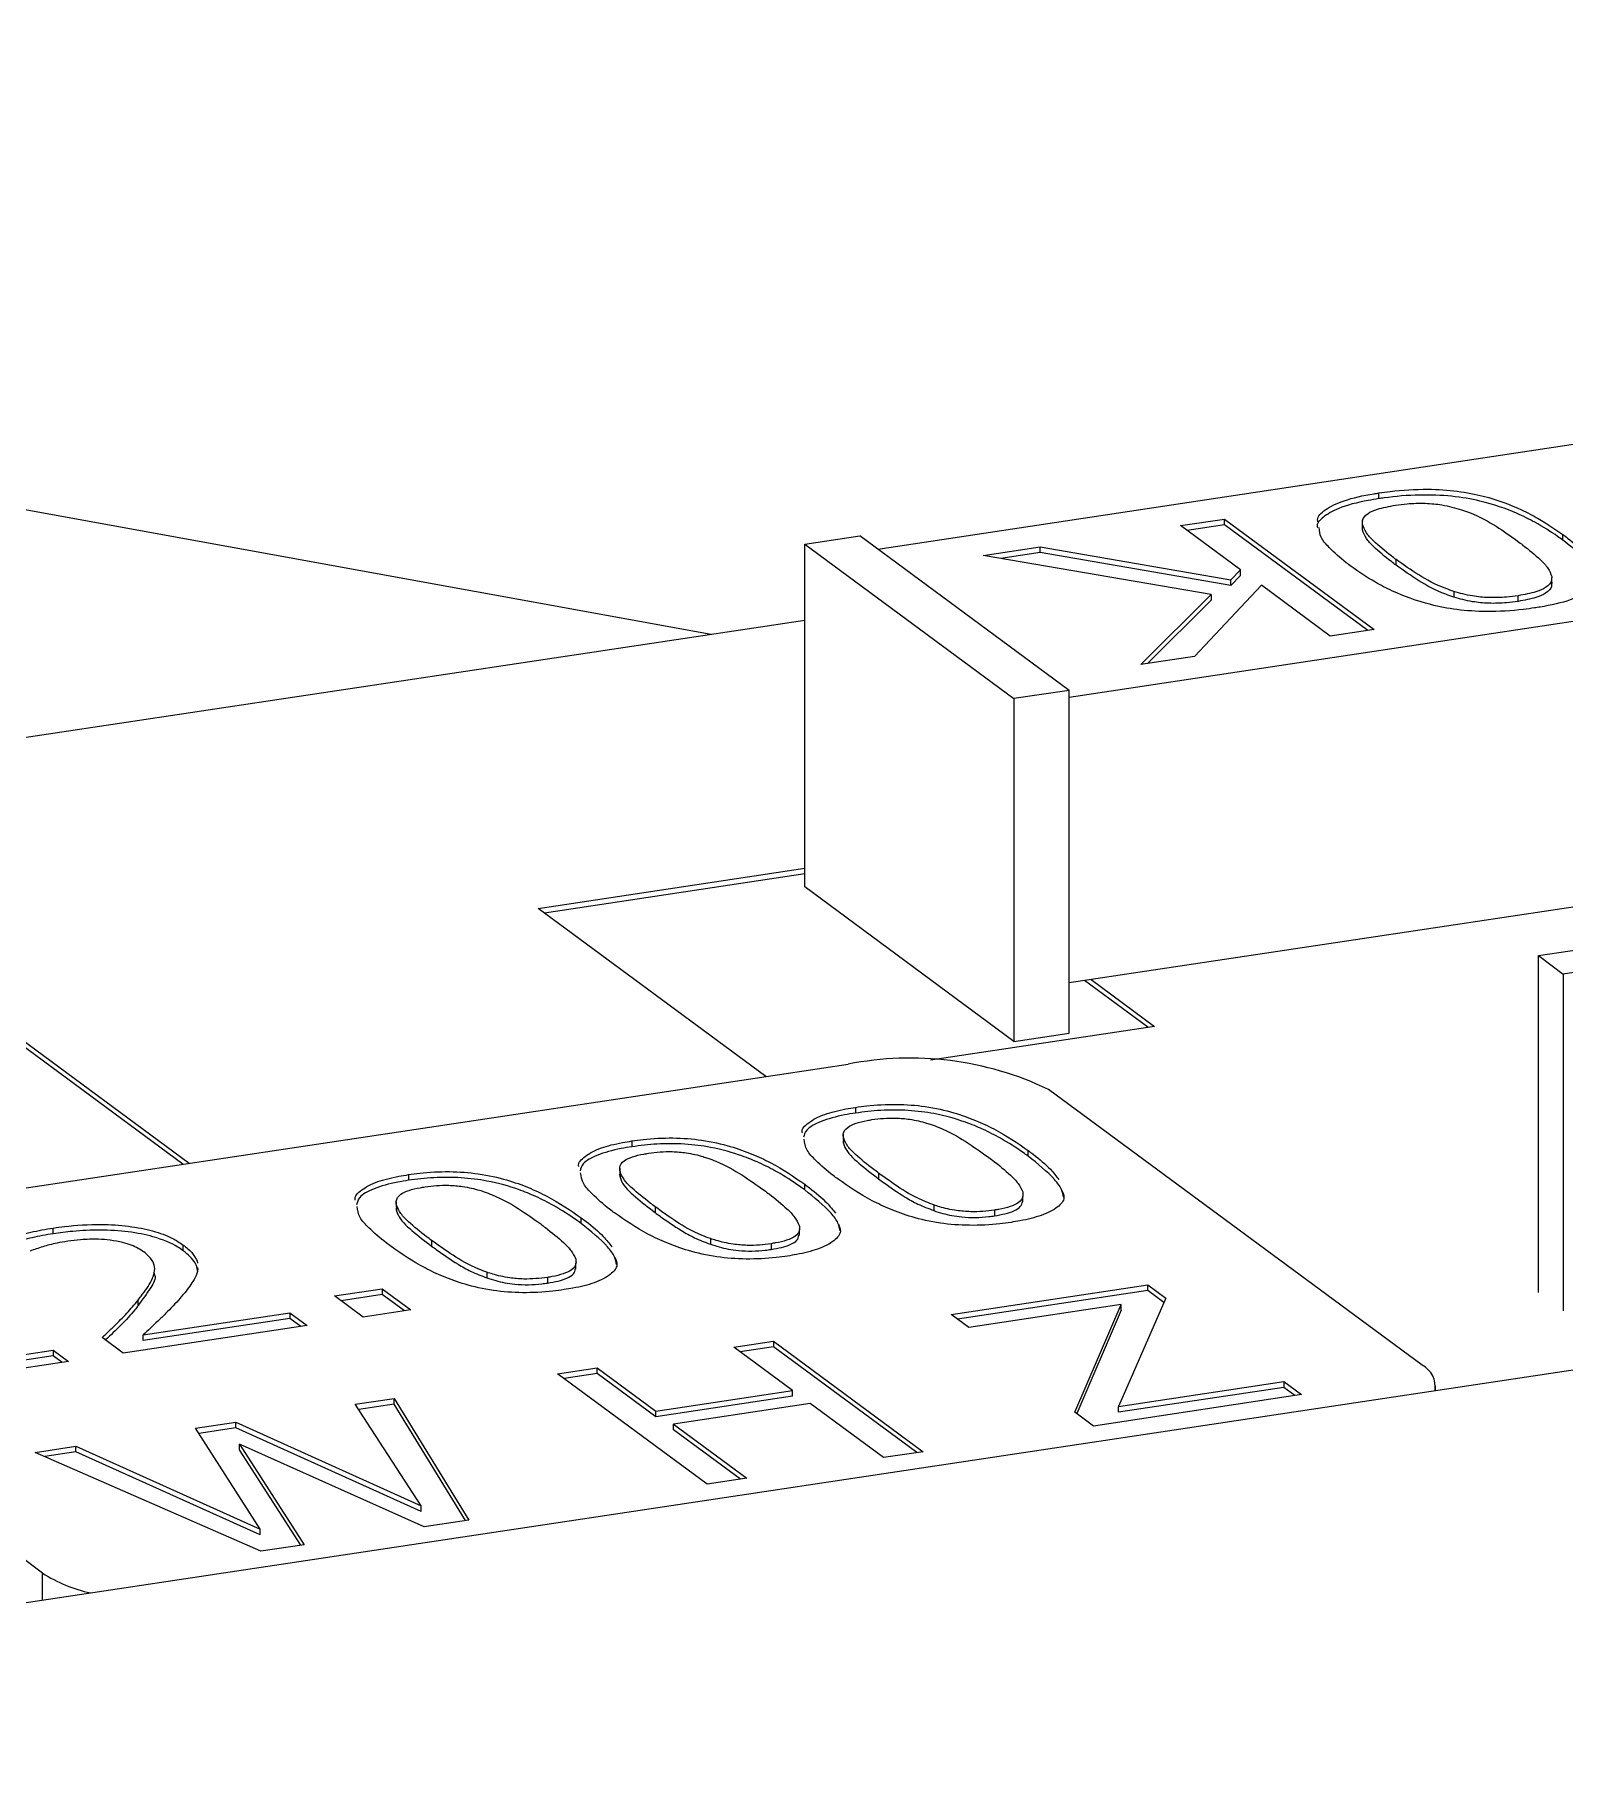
# Model space of a CAD drawing. Header units: millimetres. Extents: x 30 to 313, y 16 to 167.
# Drawn here: x 166.464 to 167.727, y 125.348 to 126.777 of the extents above; entities that cross this region are included whole.
import ezdxf

# ---------------------------------------------------------------- set-up
doc = ezdxf.new("R2010")
doc.units = ezdxf.units.MM

msp = doc.modelspace()

# ---------------------------------------------------------------- linework, layer by layer
at = {"color": 7, "linetype": 'Continuous', "lineweight": 15}
for p, q in [((164.2967, 126.7769), (167.0227, 126.2819)), ((167.1603, 126.3522), (167.7421, 126.4398)), ((167.5743, 126.3938), (167.5743, 126.3985)), ((167.4105, 126.3716), (167.4468, 126.377)), ((167.4598, 126.3351), (167.4105, 126.3716)), ((167.4468, 126.3723), (167.4158, 126.3676)), ((167.4468, 126.377), (167.5703, 126.2859)), ((167.4468, 126.3723), (167.4468, 126.377)), ((167.565, 126.2851), (167.4468, 126.3723)), ((167.5607, 126.368), (167.5607, 126.3727)), ((167.5607, 126.368), (167.5608, 126.3712)), ((167.5608, 126.3759), (167.5608, 126.3752)), ((167.1, 126.3563), (167.1456, 126.3631)), ((167.1, 126.3563), (167.2728, 126.2287)), ((167.1, 126.0734), (167.1, 126.3563)), ((167.3184, 126.2355), (167.1456, 126.3631)), ((167.726, 126.3596), (167.726, 126.3643)), ((167.2474, 126.347), (167.2946, 126.3541)), ((167.4356, 126.3146), (167.2474, 126.347)), ((167.2946, 126.3494), (167.262, 126.3445)), ((167.2946, 126.3541), (167.4519, 126.3268)), ((167.2946, 126.3494), (167.2946, 126.3541)), ((167.4519, 126.322), (167.2946, 126.3494)), ((167.5885, 126.3388), (167.5885, 126.3435)), ((167.4519, 126.3268), (167.4598, 126.3351)), ((167.4598, 126.3304), (167.4519, 126.322)), ((167.4519, 126.322), (167.4519, 126.3268)), ((167.4598, 126.3304), (167.4598, 126.3351)), ((167.717, 126.3236), (167.717, 126.3283)), ((167.9067, 126.3183), (167.3184, 126.2297)), ((167.3775, 126.2569), (167.4356, 126.3146)), ((167.4772, 126.3223), (167.4218, 126.2635)), ((167.4356, 126.3146), (167.4356, 126.3099)), ((167.5339, 126.2804), (167.4772, 126.3223)), ((167.6362, 126.3171), (167.6362, 126.3124)), ((167.6891, 126.309), (167.6891, 126.3137)), ((167.4356, 126.3099), (167.3831, 126.2577)), ((166.3319, 126.178), (167.1, 126.2935)), ((167.5703, 126.2859), (167.5339, 126.2804)), ((167.4218, 126.2635), (167.3775, 126.2569)), ((167.3184, 126.2355), (167.2728, 126.2287)), ((167.2728, 126.2287), (167.2728, 125.9458)), ((167.3184, 125.9527), (167.3184, 126.2355)), ((166.8798, 126.0556), (167.1, 126.0887)), ((167.1, 126.084), (166.8851, 126.0517)), ((167.2728, 125.9458), (167.1, 126.0734)), ((167.9067, 126.0826), (167.3184, 125.994)), ((167.7059, 126.0166), (168.0887, 126.0742)), ((167.0678, 125.9168), (166.8798, 126.0556)), ((168.1093, 126.059), (167.7265, 126.0014)), ((167.7059, 125.7385), (167.7059, 126.0166)), ((167.7059, 126.0166), (167.7265, 126.0014)), ((167.7265, 126.0014), (167.7265, 125.7233)), ((167.3835, 125.9574), (167.3312, 125.996)), ((167.3365, 125.9968), (167.3888, 125.9582)), ((166.4311, 125.9637), (166.5917, 125.8452)), ((166.5864, 125.8444), (166.4311, 125.959)), ((167.3888, 125.9582), (167.2039, 125.9304)), ((167.2728, 125.9458), (167.3184, 125.9527)), ((166.2246, 125.7899), (167.136, 125.9271)), ((167.6099, 125.6784), (167.3014, 125.9062)), ((167.1419, 125.8913), (167.1419, 125.8866)), ((166.9573, 125.8636), (166.9573, 125.8588)), ((167.1319, 125.869), (167.1319, 125.8649)), ((167.1321, 125.8661), (167.1321, 125.8614)), ((167.2846, 125.851), (167.2846, 125.8557)), ((166.9473, 125.8412), (166.9473, 125.8371)), ((166.7728, 125.8358), (166.7728, 125.8311)), ((166.9475, 125.8383), (166.9475, 125.8336)), ((167.1, 125.8232), (167.1, 125.8279)), ((167.161, 125.837), (167.161, 125.8323)), ((166.7627, 125.8135), (166.7627, 125.8093)), ((167.2802, 125.8134), (167.2802, 125.8181)), ((166.7629, 125.8106), (166.7629, 125.8058)), ((166.9154, 125.7955), (166.9154, 125.8002)), ((166.9765, 125.8093), (166.9765, 125.8045)), ((167.2067, 125.8108), (167.2067, 125.8061)), ((167.2567, 125.8065), (167.2567, 125.8018)), ((165.5638, 125.3481), (168.5259, 125.7939)), ((166.4795, 125.787), (166.4795, 125.7917)), ((167.0957, 125.7856), (167.0957, 125.7904)), ((166.5868, 125.773), (166.5868, 125.7777)), ((166.7919, 125.7815), (166.7919, 125.7768)), ((167.0221, 125.7831), (167.0221, 125.7783)), ((167.0722, 125.7788), (167.0722, 125.7741)), ((166.5987, 125.7592), (166.5988, 125.7576)), ((166.8375, 125.7553), (166.8375, 125.7506)), ((166.9111, 125.7579), (166.9111, 125.7626)), ((166.7118, 125.7357), (166.7512, 125.7416)), ((166.7512, 125.7416), (166.7748, 125.7242)), ((166.7512, 125.7416), (166.7512, 125.7369)), ((166.8876, 125.751), (166.8876, 125.7463)), ((167.221, 125.7204), (167.3834, 125.7448)), ((167.3834, 125.7448), (167.3982, 125.7339)), ((167.3834, 125.7401), (167.3834, 125.7448)), ((166.4706, 125.5069), (166.1621, 125.7348)), ((166.5495, 125.7275), (166.5495, 125.7322)), ((166.7354, 125.7182), (166.7118, 125.7357)), ((166.7512, 125.7369), (166.7171, 125.7317)), ((166.7695, 125.7234), (166.7512, 125.7369)), ((167.3834, 125.7401), (167.2263, 125.7164)), ((167.3613, 125.7285), (167.2356, 125.7096)), ((167.3232, 125.6396), (167.3613, 125.7285)), ((167.3982, 125.7339), (167.3591, 125.6444)), ((167.3613, 125.7238), (167.3613, 125.7285)), ((167.3967, 125.7303), (167.3834, 125.7401)), ((166.5538, 125.7036), (166.6748, 125.7218)), ((166.6748, 125.7171), (166.5538, 125.6989)), ((166.6748, 125.7218), (166.6891, 125.7113)), ((166.6748, 125.7218), (166.6748, 125.7171)), ((166.6838, 125.7105), (166.6748, 125.7171)), ((166.7748, 125.7242), (166.7354, 125.7182)), ((167.2356, 125.7096), (167.221, 125.7204)), ((167.3613, 125.7238), (167.3247, 125.6385)), ((166.5373, 125.6884), (166.5198, 125.7013)), ((166.6891, 125.7113), (166.5373, 125.6884)), ((166.5538, 125.6989), (166.5538, 125.7036)), ((167.0415, 125.6934), (167.0743, 125.6983)), ((167.0743, 125.6983), (167.1978, 125.6071)), ((167.0743, 125.6983), (167.0743, 125.6936)), ((166.4358, 125.6843), (166.4795, 125.6909)), ((166.4795, 125.6862), (166.4358, 125.6796)), ((166.4795, 125.6909), (166.4921, 125.6816)), ((166.4795, 125.6909), (166.4795, 125.6862)), ((166.4868, 125.6808), (166.4795, 125.6862)), ((167.0899, 125.6576), (167.0415, 125.6934)), ((167.0743, 125.6936), (167.0468, 125.6894)), ((167.1925, 125.6064), (167.0743, 125.6936)), ((166.4921, 125.6816), (166.3722, 125.6636)), ((166.896, 125.6715), (166.9287, 125.6764)), ((167.0194, 125.5803), (166.896, 125.6715)), ((166.9287, 125.6717), (166.9013, 125.6675)), ((166.9287, 125.6764), (166.9772, 125.6406)), ((166.9287, 125.6717), (166.9287, 125.6764)), ((166.9772, 125.6359), (166.9287, 125.6717)), ((166.9772, 125.6406), (167.0899, 125.6576)), ((167.0899, 125.6529), (167.0899, 125.6576)), ((167.3591, 125.6444), (167.4956, 125.6649)), ((167.4956, 125.6602), (167.3591, 125.6397)), ((167.4956, 125.6649), (167.5102, 125.6542)), ((167.4956, 125.6649), (167.4956, 125.6602)), ((167.5049, 125.6534), (167.4956, 125.6602)), ((167.621, 125.6577), (167.621, 125.6612)), ((166.7289, 125.6463), (166.761, 125.6511)), ((166.7833, 125.5624), (166.7289, 125.6463)), ((166.761, 125.6464), (166.7317, 125.642)), ((166.761, 125.6511), (166.8226, 125.5507)), ((166.761, 125.6464), (166.761, 125.6511)), ((166.82, 125.5503), (166.761, 125.6464)), ((167.0899, 125.6529), (166.9772, 125.6359)), ((167.1045, 125.6468), (166.9918, 125.6299)), ((167.165, 125.6022), (167.1045, 125.6468)), ((167.5102, 125.6542), (167.3385, 125.6283)), ((167.3591, 125.6397), (167.3591, 125.6444)), ((166.5968, 125.6264), (166.6301, 125.6314)), ((166.6301, 125.6267), (166.5996, 125.6221)), ((166.6301, 125.6314), (166.7833, 125.5624)), ((166.6301, 125.6267), (166.6301, 125.6314)), ((166.7833, 125.5577), (166.6301, 125.6267)), ((166.9772, 125.6359), (166.9772, 125.6406)), ((166.9918, 125.6299), (167.0522, 125.5852)), ((166.9918, 125.6251), (166.9918, 125.6299)), ((167.3385, 125.6283), (167.3232, 125.6396)), ((166.6504, 125.5432), (166.5968, 125.6264)), ((166.6333, 125.6133), (166.6868, 125.5303)), ((166.7858, 125.5452), (166.6333, 125.6133)), ((166.6333, 125.6085), (166.6333, 125.6133)), ((167.0469, 125.5844), (166.9918, 125.6251)), ((166.4645, 125.6065), (166.498, 125.6116)), ((166.6509, 125.5249), (166.4645, 125.6065)), ((166.498, 125.6069), (166.4725, 125.603)), ((166.498, 125.6116), (166.6504, 125.5432)), ((166.498, 125.6069), (166.498, 125.6116)), ((166.6504, 125.5385), (166.498, 125.6069)), ((166.684, 125.5298), (166.6333, 125.6085)), ((167.1978, 125.6071), (167.165, 125.6022)), ((167.0522, 125.5852), (167.0194, 125.5803)), ((166.7833, 125.5577), (166.7833, 125.5624)), ((166.6504, 125.5385), (166.6504, 125.5432)), ((166.8226, 125.5507), (166.7858, 125.5452)), ((166.6868, 125.5303), (166.6509, 125.5249))]:
    msp.add_line(p, q, dxfattribs=at)
at = {"color": 8, "linetype": 'Continuous', "lineweight": 15}
msp.add_line((166.4706, 125.4846), (166.4706, 125.5069), dxfattribs=at)
at = {"color": 7, "linetype": 'Continuous', "lineweight": 15}
for centre, radius, start, end in [((167.1873, 125.6678), 0.2642, 64.4364, 101.2021), ((167.6011, 125.6608), 0.0197, 350.894, 63.3201), ((166.5353, 125.6074), 0.1195, 237.23, 257.8893)]:
    msp.add_arc(centre, radius, start, end, dxfattribs=at)
for points, knots in [([(167.5239, 126.3748), (167.5238, 126.3753), (167.5229, 126.3787), (167.5293, 126.385), (167.5449, 126.3928), (167.5624, 126.3967), (167.5729, 126.3983), (167.5743, 126.3985)], [0, 0, 0, 0, 0.0464, 0.3337278, 0.6225966, 0.9508351, 1, 1, 1, 1]), ([(167.5743, 126.3985), (167.5774, 126.399), (167.5901, 126.4007), (167.6124, 126.4022), (167.6395, 126.4004), (167.6672, 126.3949), (167.6886, 126.3866), (167.7095, 126.3758), (167.7196, 126.3687), (167.726, 126.3643)], [0, 0, 0, 0, 0.048316, 0.200236, 0.320063, 0.43948, 0.661539, 0.785788, 1, 1, 1, 1]), ([(167.5743, 126.3938), (167.5713, 126.3933), (167.5589, 126.3913), (167.5408, 126.3867), (167.5277, 126.3787), (167.5225, 126.3731), (167.5234, 126.3702), (167.5234, 126.3701)], [0, 0, 0, 0, 0.108739, 0.44856, 0.720222, 0.990919, 1, 1, 1, 1]), ([(167.5607, 126.3727), (167.5606, 126.3738), (167.5604, 126.3769), (167.5638, 126.3813), (167.5734, 126.3858), (167.5827, 126.3874), (167.588, 126.3884)], [0, 0, 0, 0, 0.172213, 0.466386, 0.692373, 1, 1, 1, 1]), ([(167.726, 126.3596), (167.7246, 126.3606), (167.7177, 126.3656), (167.7057, 126.3732), (167.6854, 126.3833), (167.6633, 126.3912), (167.6347, 126.3963), (167.6066, 126.3973), (167.5864, 126.3956), (167.5757, 126.394), (167.5743, 126.3938)], [0, 0, 0, 0, 0.048277, 0.241598, 0.37029, 0.577568, 0.704091, 0.831277, 0.977702, 1, 1, 1, 1]), ([(167.588, 126.3884), (167.5911, 126.3888), (167.5989, 126.3899), (167.6123, 126.3903), (167.6285, 126.3887), (167.6372, 126.3862), (167.6423, 126.3847)], [0, 0, 0, 0, 0.16891, 0.424085, 0.664263, 1, 1, 1, 1]), ([(167.6423, 126.3847), (167.6446, 126.3839), (167.6562, 126.3799), (167.6717, 126.371), (167.6831, 126.3628), (167.6888, 126.3587)], [0, 0, 0, 0, 0.109502, 0.550847, 1, 1, 1, 1]), ([(167.5513, 126.3379), (167.5499, 126.3389), (167.5432, 126.344), (167.5344, 126.3519), (167.5256, 126.3616), (167.5251, 126.3672), (167.5249, 126.3699)], [0, 0, 0, 0, 0.099684, 0.498836, 0.760768, 1, 1, 1, 1]), ([(167.5885, 126.3435), (167.5872, 126.3445), (167.5804, 126.3496), (167.5716, 126.3569), (167.5632, 126.3657), (167.5615, 126.3704), (167.5607, 126.3727)], [0, 0, 0, 0, 0.108171, 0.541126, 0.768842, 1, 1, 1, 1]), ([(167.5885, 126.3388), (167.5872, 126.3398), (167.5804, 126.3449), (167.5716, 126.3522), (167.5632, 126.361), (167.5615, 126.3657), (167.5607, 126.368)], [0, 0, 0, 0, 0.1081709, 0.541126, 0.7688422, 1, 1, 1, 1]), ([(167.6888, 126.3587), (167.6902, 126.3577), (167.697, 126.3526), (167.7057, 126.3453), (167.7144, 126.3365), (167.7161, 126.3318), (167.7169, 126.3295)], [0, 0, 0, 0, 0.108196, 0.5412128, 0.7687167, 1, 1, 1, 1]), ([(167.726, 126.3643), (167.7274, 126.3633), (167.7341, 126.3582), (167.7435, 126.3503), (167.7487, 126.3431), (167.7508, 126.3403)], [0, 0, 0, 0, 0.131344, 0.657257, 1, 1, 1, 1]), ([(167.7497, 126.3373), (167.7475, 126.34), (167.7415, 126.3476), (167.7321, 126.3549), (167.726, 126.3596)], [0, 0, 0, 0, 0.355471, 1, 1, 1, 1]), ([(167.6362, 126.3171), (167.6339, 126.318), (167.6223, 126.322), (167.6063, 126.3309), (167.5946, 126.3392), (167.5885, 126.3435)], [0, 0, 0, 0, 0.108013, 0.542769, 1, 1, 1, 1]), ([(167.7028, 126.3036), (167.6998, 126.3032), (167.6872, 126.3014), (167.6651, 126.3), (167.6382, 126.3018), (167.6103, 126.3073), (167.5888, 126.3156), (167.5677, 126.3264), (167.5577, 126.3335), (167.5513, 126.3379)], [0, 0, 0, 0, 0.048405, 0.198011, 0.317893, 0.437342, 0.661616, 0.786803, 1, 1, 1, 1]), ([(167.6362, 126.3124), (167.6339, 126.3132), (167.6223, 126.3173), (167.6063, 126.3262), (167.5946, 126.3345), (167.5885, 126.3388)], [0, 0, 0, 0, 0.108013, 0.542769, 1, 1, 1, 1]), ([(167.7169, 126.3295), (167.7169, 126.3284), (167.717, 126.3253), (167.7135, 126.3207), (167.7035, 126.3163), (167.6944, 126.3147), (167.6891, 126.3137)], [0, 0, 0, 0, 0.1711198, 0.4731529, 0.6989964, 1, 1, 1, 1]), ([(167.7525, 126.3322), (167.7533, 126.3302), (167.7553, 126.3251), (167.7485, 126.3172), (167.7326, 126.3095), (167.715, 126.3055), (167.7043, 126.3038), (167.7028, 126.3036)], [0, 0, 0, 0, 0.174643, 0.421281, 0.669185, 0.953263, 1, 1, 1, 1]), ([(167.6891, 126.3137), (167.686, 126.3133), (167.6783, 126.3123), (167.6651, 126.3118), (167.6495, 126.3134), (167.6411, 126.3158), (167.6362, 126.3171)], [0, 0, 0, 0, 0.173935, 0.429994, 0.672528, 1, 1, 1, 1]), ([(167.6891, 126.309), (167.686, 126.3086), (167.6783, 126.3076), (167.6651, 126.3071), (167.6495, 126.3087), (167.6411, 126.3111), (167.6362, 126.3124)], [0, 0, 0, 0, 0.173935, 0.429994, 0.672528, 1, 1, 1, 1]), ([(167.7169, 126.3248), (167.7169, 126.3236), (167.717, 126.3206), (167.7135, 126.316), (167.7035, 126.3116), (167.6944, 126.31), (167.6891, 126.309)], [0, 0, 0, 0, 0.17112, 0.473153, 0.698996, 1, 1, 1, 1]), ([(167.0981, 125.8703), (167.098, 125.8704), (167.0971, 125.8733), (167.1026, 125.8789), (167.115, 125.8857), (167.1301, 125.8894), (167.1393, 125.8909), (167.1419, 125.8913)], [0, 0, 0, 0, 0.0176102, 0.3183744, 0.6213712, 0.8921037, 1, 1, 1, 1]), ([(167.1419, 125.8866), (167.1389, 125.8861), (167.1283, 125.8844), (167.1127, 125.8801), (167.1008, 125.8733), (167.0996, 125.8686), (167.0991, 125.8666)], [0, 0, 0, 0, 0.128575, 0.452332, 0.769038, 1, 1, 1, 1]), ([(167.1419, 125.8913), (167.145, 125.8918), (167.1557, 125.8932), (167.1756, 125.8943), (167.2013, 125.8924), (167.2233, 125.8873), (167.2414, 125.8807), (167.2632, 125.8705), (167.2758, 125.8618), (167.2846, 125.8557)], [0, 0, 0, 0, 0.050086, 0.17408, 0.295636, 0.436226, 0.567024, 0.697488, 1, 1, 1, 1]), ([(167.2846, 125.851), (167.2832, 125.852), (167.2762, 125.8571), (167.2644, 125.8646), (167.2482, 125.873), (167.2308, 125.8801), (167.2108, 125.886), (167.1858, 125.8892), (167.1628, 125.8893), (167.1488, 125.8875), (167.1419, 125.8866)], [0, 0, 0, 0, 0.0500091, 0.2502281, 0.3841575, 0.4957399, 0.6636956, 0.7769416, 0.8905736, 1, 1, 1, 1]), ([(167.1321, 125.8661), (167.1319, 125.8672), (167.1314, 125.8703), (167.1341, 125.8746), (167.1419, 125.8784), (167.1495, 125.8802), (167.1543, 125.881), (167.1556, 125.8812)], [0, 0, 0, 0, 0.18247, 0.498971, 0.709421, 0.919028, 1, 1, 1, 1]), ([(167.1556, 125.8812), (167.1587, 125.8816), (167.165, 125.8824), (167.1759, 125.8827), (167.1885, 125.8815), (167.198, 125.8793), (167.2033, 125.8776), (167.2045, 125.8772)], [0, 0, 0, 0, 0.1855548, 0.3719818, 0.5904777, 0.900521, 1, 1, 1, 1]), ([(167.2045, 125.8772), (167.2068, 125.8764), (167.2179, 125.8722), (167.2334, 125.8632), (167.2451, 125.8549), (167.2511, 125.8507)], [0, 0, 0, 0, 0.108247, 0.543309, 1, 1, 1, 1]), ([(166.9135, 125.8425), (166.9134, 125.8427), (166.9126, 125.8455), (166.918, 125.8511), (166.9304, 125.8579), (166.9455, 125.8617), (166.9547, 125.8631), (166.9573, 125.8636)], [0, 0, 0, 0, 0.01761, 0.318374, 0.621371, 0.892104, 1, 1, 1, 1]), ([(166.9573, 125.8588), (166.9543, 125.8584), (166.9438, 125.8566), (166.9281, 125.8523), (166.9163, 125.8456), (166.915, 125.8408), (166.9145, 125.8388)], [0, 0, 0, 0, 0.128575, 0.452332, 0.769038, 1, 1, 1, 1]), ([(166.9573, 125.8636), (166.9604, 125.864), (166.9711, 125.8655), (166.9911, 125.8666), (167.0168, 125.8646), (167.0387, 125.8595), (167.0569, 125.8529), (167.0786, 125.8427), (167.0912, 125.834), (167.1, 125.8279)], [0, 0, 0, 0, 0.050086, 0.17408, 0.295636, 0.436226, 0.567024, 0.697488, 1, 1, 1, 1]), ([(167.1, 125.8232), (167.0986, 125.8242), (167.0917, 125.8293), (167.0798, 125.8369), (167.0636, 125.8452), (167.0463, 125.8523), (167.0262, 125.8582), (167.0012, 125.8614), (166.9782, 125.8615), (166.9642, 125.8597), (166.9573, 125.8588)], [0, 0, 0, 0, 0.050009, 0.250228, 0.384157, 0.49574, 0.663696, 0.776942, 0.890574, 1, 1, 1, 1]), ([(167.1276, 125.832), (167.1262, 125.833), (167.1194, 125.8381), (167.1105, 125.846), (167.1009, 125.856), (167.1, 125.862), (167.0995, 125.8651)], [0, 0, 0, 0, 0.0962166, 0.481403, 0.7349647, 1, 1, 1, 1]), ([(167.1324, 125.8649), (167.1321, 125.8644), (167.1315, 125.8632), (167.1319, 125.8621), (167.1321, 125.8614)], [0, 0, 0, 0, 0.404384, 1, 1, 1, 1]), ([(167.161, 125.837), (167.1597, 125.8381), (167.1529, 125.8431), (167.144, 125.8504), (167.1351, 125.8591), (167.1331, 125.8638), (167.1321, 125.8661)], [0, 0, 0, 0, 0.108393, 0.542151, 0.769433, 1, 1, 1, 1]), ([(167.1321, 125.8614), (167.1324, 125.8603), (167.1343, 125.8547), (167.1446, 125.845), (167.1555, 125.8366), (167.161, 125.8323)], [0, 0, 0, 0, 0.108574, 0.545299, 1, 1, 1, 1]), ([(167.2846, 125.8557), (167.2859, 125.8547), (167.2927, 125.8496), (167.3022, 125.8417), (167.3078, 125.8345), (167.31, 125.8317)], [0, 0, 0, 0, 0.1307227, 0.6540573, 1, 1, 1, 1]), ([(166.9475, 125.8383), (166.9473, 125.8394), (166.9469, 125.8425), (166.9495, 125.8469), (166.9574, 125.8506), (166.9649, 125.8525), (166.9697, 125.8532), (166.971, 125.8534)], [0, 0, 0, 0, 0.18247, 0.498971, 0.709421, 0.919028, 1, 1, 1, 1]), ([(166.971, 125.8534), (166.9742, 125.8538), (166.9804, 125.8547), (166.9913, 125.855), (167.0039, 125.8538), (167.0134, 125.8516), (167.0187, 125.8498), (167.02, 125.8494)], [0, 0, 0, 0, 0.1855548, 0.3719818, 0.5904777, 0.900521, 1, 1, 1, 1]), ([(167.02, 125.8494), (167.0222, 125.8486), (167.0333, 125.8444), (167.0489, 125.8354), (167.0606, 125.8271), (167.0665, 125.8229)], [0, 0, 0, 0, 0.108247, 0.543309, 1, 1, 1, 1]), ([(167.2511, 125.8507), (167.2525, 125.8497), (167.2593, 125.8446), (167.2681, 125.8373), (167.2768, 125.8286), (167.279, 125.8239), (167.2801, 125.8216)], [0, 0, 0, 0, 0.108437, 0.542406, 0.769894, 1, 1, 1, 1]), ([(167.3139, 125.817), (167.3135, 125.8192), (167.3125, 125.8242), (167.3037, 125.8357), (167.2925, 125.8447), (167.2846, 125.851)], [0, 0, 0, 0, 0.1828279, 0.4210683, 1, 1, 1, 1]), ([(166.7289, 125.8147), (166.7289, 125.8149), (166.728, 125.8178), (166.7334, 125.8233), (166.7458, 125.8301), (166.7609, 125.8339), (166.7701, 125.8354), (166.7728, 125.8358)], [0, 0, 0, 0, 0.0176102, 0.3183744, 0.6213712, 0.8921037, 1, 1, 1, 1]), ([(166.7728, 125.8311), (166.7698, 125.8306), (166.7592, 125.8289), (166.7435, 125.8245), (166.7317, 125.8178), (166.7305, 125.813), (166.73, 125.811)], [0, 0, 0, 0, 0.128575, 0.452332, 0.769038, 1, 1, 1, 1]), ([(166.7728, 125.8358), (166.7758, 125.8362), (166.7866, 125.8377), (166.8065, 125.8388), (166.8322, 125.8368), (166.8541, 125.8318), (166.8723, 125.8252), (166.8941, 125.8149), (166.9066, 125.8062), (166.9154, 125.8002)], [0, 0, 0, 0, 0.050086, 0.17408, 0.295636, 0.436226, 0.567024, 0.697488, 1, 1, 1, 1]), ([(166.9154, 125.7955), (166.914, 125.7965), (166.9071, 125.8015), (166.8952, 125.8091), (166.8791, 125.8174), (166.8617, 125.8246), (166.8416, 125.8304), (166.8167, 125.8336), (166.7936, 125.8337), (166.7796, 125.8319), (166.7728, 125.8311)], [0, 0, 0, 0, 0.0500091, 0.2502281, 0.3841575, 0.4957399, 0.6636956, 0.7769416, 0.8905736, 1, 1, 1, 1]), ([(166.7865, 125.8257), (166.7896, 125.8261), (166.7959, 125.8269), (166.8067, 125.8272), (166.8194, 125.826), (166.8288, 125.8238), (166.8341, 125.8221), (166.8354, 125.8216)], [0, 0, 0, 0, 0.1855548, 0.3719818, 0.5904777, 0.900521, 1, 1, 1, 1]), ([(166.943, 125.8042), (166.9416, 125.8052), (166.9348, 125.8103), (166.9259, 125.8183), (166.9163, 125.8283), (166.9154, 125.8343), (166.9149, 125.8373)], [0, 0, 0, 0, 0.096217, 0.481403, 0.734965, 1, 1, 1, 1]), ([(166.9478, 125.8371), (166.9475, 125.8366), (166.9469, 125.8355), (166.9473, 125.8343), (166.9475, 125.8336)], [0, 0, 0, 0, 0.404384, 1, 1, 1, 1]), ([(166.9765, 125.8093), (166.9751, 125.8103), (166.9683, 125.8154), (166.9594, 125.8227), (166.9505, 125.8313), (166.9485, 125.836), (166.9475, 125.8383)], [0, 0, 0, 0, 0.108393, 0.542151, 0.769433, 1, 1, 1, 1]), ([(166.9475, 125.8336), (166.9479, 125.8325), (166.9497, 125.827), (166.9601, 125.8172), (166.9709, 125.8088), (166.9765, 125.8045)], [0, 0, 0, 0, 0.1085742, 0.5452986, 1, 1, 1, 1]), ([(167.1, 125.8279), (167.1013, 125.8269), (167.1081, 125.8218), (167.1176, 125.8139), (167.1232, 125.8068), (167.1254, 125.8039)], [0, 0, 0, 0, 0.130723, 0.654057, 1, 1, 1, 1]), ([(167.2704, 125.7964), (167.2674, 125.796), (167.2565, 125.7945), (167.2364, 125.7934), (167.2104, 125.7954), (167.1884, 125.8005), (167.1704, 125.8071), (167.1488, 125.8173), (167.1363, 125.826), (167.1276, 125.832)], [0, 0, 0, 0, 0.049994, 0.175863, 0.298882, 0.439097, 0.569446, 0.699456, 1, 1, 1, 1]), ([(167.2067, 125.8108), (167.2044, 125.8117), (167.1931, 125.8158), (167.1781, 125.8247), (167.1668, 125.8329), (167.161, 125.837)], [0, 0, 0, 0, 0.1096893, 0.5513973, 1, 1, 1, 1]), ([(167.161, 125.8323), (167.1624, 125.8313), (167.1693, 125.8263), (167.1795, 125.8192), (167.1931, 125.8113), (167.2021, 125.8079), (167.2067, 125.8061)], [0, 0, 0, 0, 0.109539, 0.547848, 0.77215, 1, 1, 1, 1]), ([(166.7629, 125.8106), (166.7627, 125.8117), (166.7623, 125.8147), (166.7649, 125.8191), (166.7728, 125.8229), (166.7803, 125.8247), (166.7851, 125.8255), (166.7865, 125.8257)], [0, 0, 0, 0, 0.1824701, 0.4989713, 0.709421, 0.9190285, 1, 1, 1, 1]), ([(166.8354, 125.8216), (166.8376, 125.8208), (166.8487, 125.8166), (166.8643, 125.8077), (166.876, 125.7994), (166.882, 125.7951)], [0, 0, 0, 0, 0.108247, 0.543309, 1, 1, 1, 1]), ([(167.0665, 125.8229), (167.0679, 125.8219), (167.0747, 125.8168), (167.0835, 125.8095), (167.0922, 125.8008), (167.0944, 125.7962), (167.0955, 125.7938)], [0, 0, 0, 0, 0.108437, 0.542406, 0.769894, 1, 1, 1, 1]), ([(167.1293, 125.7893), (167.1289, 125.7914), (167.1279, 125.7964), (167.1191, 125.8079), (167.1079, 125.8169), (167.1, 125.8232)], [0, 0, 0, 0, 0.182828, 0.421068, 1, 1, 1, 1]), ([(167.2801, 125.8216), (167.2802, 125.8205), (167.2807, 125.8175), (167.278, 125.8131), (167.2702, 125.8093), (167.2627, 125.8075), (167.258, 125.8067), (167.2567, 125.8065)], [0, 0, 0, 0, 0.183257, 0.501123, 0.712821, 0.923775, 1, 1, 1, 1]), ([(167.2567, 125.8018), (167.2597, 125.8023), (167.2657, 125.8034), (167.2735, 125.8059), (167.2789, 125.8094), (167.2795, 125.8121), (167.2798, 125.8134)], [0, 0, 0, 0, 0.226956, 0.454867, 0.727289, 1, 1, 1, 1]), ([(167.3125, 125.8226), (167.3133, 125.8207), (167.3154, 125.8161), (167.3098, 125.8087), (167.2969, 125.802), (167.282, 125.7983), (167.2729, 125.7968), (167.2704, 125.7964)], [0, 0, 0, 0, 0.179338, 0.432328, 0.687249, 0.914222, 1, 1, 1, 1]), ([(166.7584, 125.7765), (166.7571, 125.7775), (166.7503, 125.7825), (166.7413, 125.7905), (166.7317, 125.8005), (166.7308, 125.8065), (166.7304, 125.8096)], [0, 0, 0, 0, 0.096217, 0.481403, 0.734965, 1, 1, 1, 1]), ([(166.7632, 125.8093), (166.763, 125.8088), (166.7624, 125.8077), (166.7627, 125.8065), (166.7629, 125.8058)], [0, 0, 0, 0, 0.404384, 1, 1, 1, 1]), ([(166.7919, 125.7815), (166.7905, 125.7825), (166.7837, 125.7876), (166.7748, 125.7949), (166.7659, 125.8036), (166.7639, 125.8082), (166.7629, 125.8106)], [0, 0, 0, 0, 0.108393, 0.542151, 0.769433, 1, 1, 1, 1]), ([(166.7629, 125.8058), (166.7633, 125.8047), (166.7651, 125.7992), (166.7755, 125.7894), (166.7863, 125.781), (166.7919, 125.7768)], [0, 0, 0, 0, 0.108574, 0.545299, 1, 1, 1, 1]), ([(166.9154, 125.8002), (166.9168, 125.7992), (166.9235, 125.7941), (166.933, 125.7862), (166.9386, 125.779), (166.9408, 125.7762)], [0, 0, 0, 0, 0.130723, 0.654057, 1, 1, 1, 1]), ([(167.0859, 125.7686), (167.0828, 125.7682), (167.072, 125.7667), (167.0518, 125.7656), (167.0258, 125.7676), (167.0039, 125.7727), (166.9858, 125.7793), (166.9642, 125.7895), (166.9517, 125.7982), (166.943, 125.8042)], [0, 0, 0, 0, 0.0499943, 0.175863, 0.2988818, 0.4390972, 0.5694461, 0.6994555, 1, 1, 1, 1]), ([(167.0221, 125.7831), (167.0198, 125.7839), (167.0086, 125.788), (166.9935, 125.797), (166.9822, 125.8051), (166.9765, 125.8093)], [0, 0, 0, 0, 0.1096893, 0.5513973, 1, 1, 1, 1]), ([(166.9765, 125.8045), (166.9778, 125.8035), (166.9847, 125.7985), (166.995, 125.7914), (167.0085, 125.7836), (167.0175, 125.7801), (167.0221, 125.7783)], [0, 0, 0, 0, 0.109539, 0.547848, 0.77215, 1, 1, 1, 1]), ([(167.2567, 125.8065), (167.2536, 125.8061), (167.2474, 125.8053), (167.2365, 125.805), (167.2237, 125.8061), (167.2138, 125.8084), (167.2083, 125.8103), (167.2067, 125.8108)], [0, 0, 0, 0, 0.180279, 0.361396, 0.577242, 0.878087, 1, 1, 1, 1]), ([(167.2067, 125.8061), (167.209, 125.8053), (167.2157, 125.8031), (167.2274, 125.8008), (167.241, 125.8002), (167.2502, 125.8009), (167.2552, 125.8016), (167.2567, 125.8018)], [0, 0, 0, 0, 0.1799209, 0.5057318, 0.7074634, 0.9081535, 1, 1, 1, 1]), ([(166.4238, 125.7768), (166.4259, 125.7776), (166.4322, 125.7802), (166.4447, 125.7841), (166.4607, 125.7885), (166.4732, 125.7907), (166.4795, 125.7917)], [0, 0, 0, 0, 0.138856, 0.416588, 0.705322, 1, 1, 1, 1]), ([(166.4795, 125.787), (166.4765, 125.7865), (166.4675, 125.7851), (166.4535, 125.7818), (166.4392, 125.7778), (166.4313, 125.7748), (166.428, 125.7736)], [0, 0, 0, 0, 0.152114, 0.456946, 0.774542, 1, 1, 1, 1]), ([(166.4795, 125.7917), (166.4826, 125.7922), (166.495, 125.7939), (166.5165, 125.7953), (166.5421, 125.7936), (166.5625, 125.7896), (166.5774, 125.784), (166.5839, 125.7797), (166.5868, 125.7777)], [0, 0, 0, 0, 0.077002, 0.312372, 0.490161, 0.667732, 0.851606, 1, 1, 1, 1]), ([(166.5868, 125.773), (166.5853, 125.774), (166.5792, 125.7783), (166.5653, 125.7843), (166.5419, 125.789), (166.5185, 125.7904), (166.4971, 125.7894), (166.4848, 125.7877), (166.4795, 125.787)], [0, 0, 0, 0, 0.077008, 0.328879, 0.510773, 0.692974, 0.868408, 1, 1, 1, 1]), ([(166.882, 125.7951), (166.8833, 125.7941), (166.8901, 125.789), (166.899, 125.7817), (166.9077, 125.773), (166.9098, 125.7684), (166.9109, 125.7661)], [0, 0, 0, 0, 0.108437, 0.542406, 0.769894, 1, 1, 1, 1]), ([(166.9447, 125.7615), (166.9443, 125.7636), (166.9433, 125.7686), (166.9345, 125.7802), (166.9233, 125.7891), (166.9154, 125.7955)], [0, 0, 0, 0, 0.1828279, 0.4210683, 1, 1, 1, 1]), ([(167.0955, 125.7938), (167.0957, 125.7927), (167.0961, 125.7897), (167.0935, 125.7853), (167.0856, 125.7815), (167.0781, 125.7797), (167.0734, 125.779), (167.0722, 125.7788)], [0, 0, 0, 0, 0.1832568, 0.5011225, 0.7128209, 0.9237747, 1, 1, 1, 1]), ([(167.0722, 125.7741), (167.0752, 125.7746), (167.0812, 125.7756), (167.0889, 125.7781), (167.0944, 125.7816), (167.0949, 125.7843), (167.0952, 125.7857)], [0, 0, 0, 0, 0.226956, 0.454867, 0.727289, 1, 1, 1, 1]), ([(167.1279, 125.7948), (167.1288, 125.7929), (167.1308, 125.7883), (167.1252, 125.781), (167.1123, 125.7742), (167.0974, 125.7705), (167.0884, 125.769), (167.0859, 125.7686)], [0, 0, 0, 0, 0.1793379, 0.4323285, 0.6872486, 0.914222, 1, 1, 1, 1]), ([(166.4914, 125.7808), (166.4884, 125.7803), (166.481, 125.7791), (166.4705, 125.7763), (166.4637, 125.7739), (166.4603, 125.7727)], [0, 0, 0, 0, 0.251758, 0.621894, 1, 1, 1, 1]), ([(166.5265, 125.7817), (166.5233, 125.782), (166.5153, 125.7827), (166.5029, 125.7823), (166.4949, 125.7813), (166.4914, 125.7808)], [0, 0, 0, 0, 0.27967, 0.687487, 1, 1, 1, 1]), ([(166.5542, 125.772), (166.5527, 125.773), (166.5484, 125.7759), (166.5394, 125.7796), (166.5301, 125.7811), (166.5265, 125.7817)], [0, 0, 0, 0, 0.244801, 0.714392, 1, 1, 1, 1]), ([(166.5495, 125.7322), (166.5503, 125.7333), (166.5546, 125.7387), (166.5601, 125.7467), (166.5645, 125.7578), (166.5617, 125.766), (166.5556, 125.7709), (166.5542, 125.772)], [0, 0, 0, 0, 0.081993, 0.410176, 0.610324, 0.90789, 1, 1, 1, 1]), ([(166.5868, 125.7777), (166.5881, 125.7767), (166.5921, 125.7737), (166.5962, 125.7687), (166.5984, 125.7646), (166.5985, 125.7627), (166.5985, 125.7626)], [0, 0, 0, 0, 0.211648, 0.635958, 0.973088, 1, 1, 1, 1]), ([(166.5988, 125.7562), (166.5983, 125.7585), (166.5971, 125.7643), (166.5907, 125.7697), (166.5868, 125.773)], [0, 0, 0, 0, 0.3849173, 1, 1, 1, 1]), ([(166.9013, 125.7409), (166.8982, 125.7404), (166.8874, 125.7389), (166.8672, 125.7378), (166.8412, 125.7398), (166.8193, 125.7449), (166.8012, 125.7515), (166.7796, 125.7618), (166.7671, 125.7704), (166.7584, 125.7765)], [0, 0, 0, 0, 0.049994, 0.175863, 0.298882, 0.439097, 0.569446, 0.699456, 1, 1, 1, 1]), ([(166.8375, 125.7553), (166.8353, 125.7561), (166.824, 125.7603), (166.809, 125.7692), (166.7976, 125.7774), (166.7919, 125.7815)], [0, 0, 0, 0, 0.109689, 0.551397, 1, 1, 1, 1]), ([(166.7919, 125.7768), (166.7933, 125.7758), (166.8002, 125.7707), (166.8104, 125.7637), (166.824, 125.7558), (166.833, 125.7523), (166.8375, 125.7506)], [0, 0, 0, 0, 0.109539, 0.547848, 0.77215, 1, 1, 1, 1]), ([(167.0722, 125.7788), (167.069, 125.7784), (167.0628, 125.7775), (167.0519, 125.7772), (167.0392, 125.7784), (167.0292, 125.7807), (167.0237, 125.7825), (167.0221, 125.7831)], [0, 0, 0, 0, 0.180279, 0.361396, 0.577242, 0.878087, 1, 1, 1, 1]), ([(167.0221, 125.7783), (167.0245, 125.7776), (167.0311, 125.7754), (167.0428, 125.7731), (167.0565, 125.7725), (167.0656, 125.7731), (167.0706, 125.7738), (167.0722, 125.7741)], [0, 0, 0, 0, 0.1799209, 0.5057318, 0.7074634, 0.9081535, 1, 1, 1, 1]), ([(166.5988, 125.7576), (166.5986, 125.7565), (166.5979, 125.7532), (166.5952, 125.7481), (166.5913, 125.7423), (166.5884, 125.7388), (166.5869, 125.737)], [0, 0, 0, 0, 0.159005, 0.477295, 0.73849, 1, 1, 1, 1]), ([(166.8876, 125.751), (166.8845, 125.7506), (166.8782, 125.7498), (166.8673, 125.7494), (166.8546, 125.7506), (166.8446, 125.7529), (166.8391, 125.7547), (166.8375, 125.7553)], [0, 0, 0, 0, 0.180279, 0.361396, 0.577242, 0.878087, 1, 1, 1, 1]), ([(166.9109, 125.7661), (166.9111, 125.765), (166.9115, 125.7619), (166.9089, 125.7575), (166.901, 125.7538), (166.8936, 125.7519), (166.8888, 125.7512), (166.8876, 125.751)], [0, 0, 0, 0, 0.1832568, 0.5011225, 0.7128209, 0.9237747, 1, 1, 1, 1]), ([(166.8876, 125.7463), (166.8906, 125.7468), (166.8966, 125.7478), (166.9043, 125.7504), (166.9098, 125.7538), (166.9103, 125.7565), (166.9106, 125.7579)], [0, 0, 0, 0, 0.226956, 0.454867, 0.727289, 1, 1, 1, 1]), ([(166.9433, 125.7671), (166.9442, 125.7652), (166.9462, 125.7605), (166.9406, 125.7532), (166.9277, 125.7464), (166.9128, 125.7427), (166.9038, 125.7413), (166.9013, 125.7409)], [0, 0, 0, 0, 0.179338, 0.432328, 0.687249, 0.914222, 1, 1, 1, 1]), ([(166.5623, 125.755), (166.5626, 125.7544), (166.5648, 125.7503), (166.5589, 125.7409), (166.553, 125.7325), (166.5495, 125.7275)], [0, 0, 0, 0, 0.07139, 0.443149, 1, 1, 1, 1]), ([(166.8375, 125.7506), (166.8399, 125.7498), (166.8465, 125.7476), (166.8582, 125.7453), (166.8719, 125.7447), (166.881, 125.7454), (166.886, 125.7461), (166.8876, 125.7463)], [0, 0, 0, 0, 0.1799209, 0.5057318, 0.7074634, 0.9081535, 1, 1, 1, 1]), ([(166.5198, 125.7013), (166.5209, 125.7024), (166.5242, 125.7055), (166.5312, 125.7122), (166.5406, 125.7214), (166.5465, 125.7286), (166.5495, 125.7322)], [0, 0, 0, 0, 0.102792, 0.308376, 0.653958, 1, 1, 1, 1]), ([(166.5495, 125.7275), (166.5486, 125.7264), (166.5444, 125.721), (166.5356, 125.7116), (166.5269, 125.7034), (166.5226, 125.6993)], [0, 0, 0, 0, 0.112609, 0.563215, 1, 1, 1, 1]), ([(166.5869, 125.737), (166.586, 125.736), (166.5816, 125.7306), (166.5745, 125.7232), (166.5641, 125.7132), (166.5578, 125.7073), (166.5538, 125.7036)], [0, 0, 0, 0, 0.0946346, 0.473278, 0.6625468, 1, 1, 1, 1])]:
    msp.add_open_spline(points, degree=3, knots=knots, dxfattribs=at)

doc.saveas('drawing.dxf')
